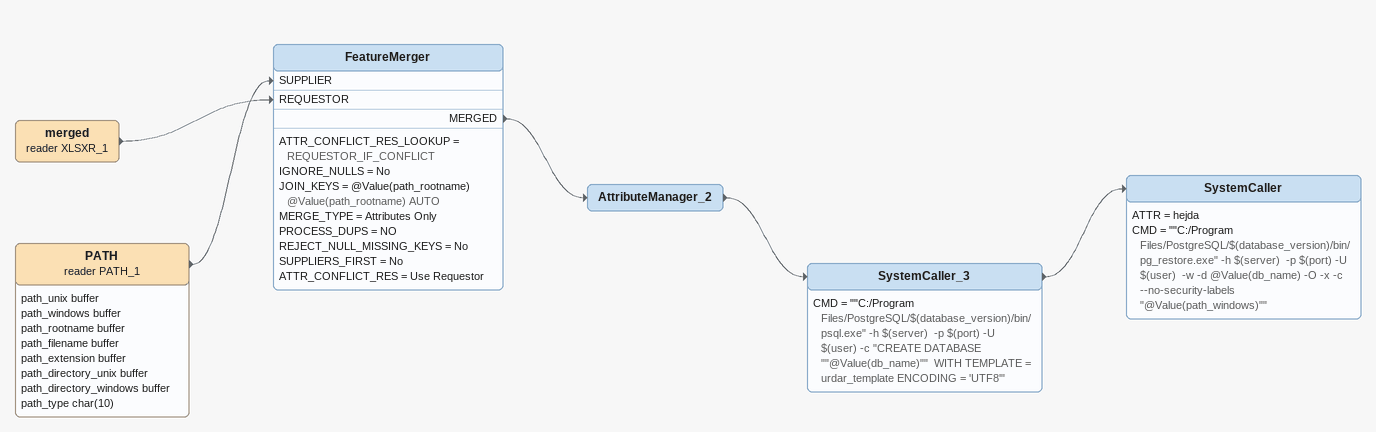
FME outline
merged (reader XLSXR_1)
    -> FeatureMerger [REQUESTOR]
PATH (reader PATH_1)
    attributes: path_unix buffer, path_windows buffer, path_rootname buffer, path_filename buffer, path_extension buffer, path_directory_unix buffer, path_directory_windows buffer, path_type char(10)
    -> FeatureMerger [SUPPLIER]
FeatureMerger
    ATTR_CONFLICT_RES_LOOKUP = REQUESTOR_IF_CONFLICT
    IGNORE_NULLS = No
    JOIN_KEYS = @Value(path_rootname) @Value(path_rootname) AUTO
    MERGE_TYPE = Attributes Only
    PROCESS_DUPS = NO
    REJECT_NULL_MISSING_KEYS = No
    SUPPLIERS_FIRST = No
    ATTR_CONFLICT_RES = Use Requestor
    MERGED -> AttributeManager_2
AttributeManager_2
    -> SystemCaller_3
SystemCaller_3
    CMD = ""C:/Program Files/PostgreSQL/$(database_version)/bin/psql.exe" -h $(server)  -p $(port) -U $(user) -c "CREATE DATABASE  ""@Value(db_name)""  WITH TEMPLATE = urdar_template ENCODING = 'UTF8'"
    -> SystemCaller
SystemCaller
    ATTR = hejda
    CMD = ""C:/Program Files/PostgreSQL/$(database_version)/bin/pg_restore.exe" -h $(server)  -p $(port) -U $(user)  -w -d @Value(db_name) -O -x -c --no-security-labels "@Value(path_windows)""
